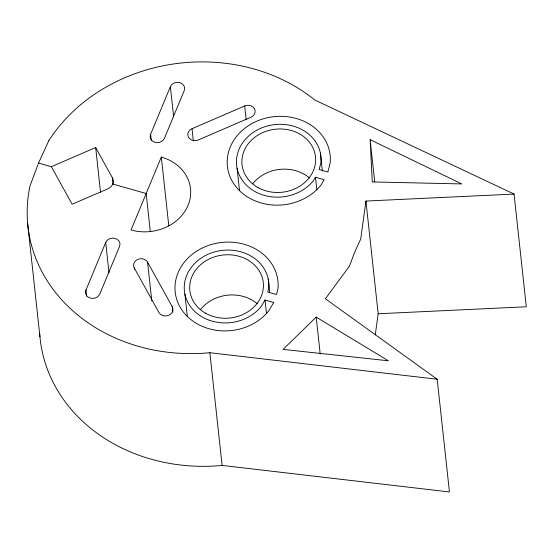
<?xml version="1.0" encoding="UTF-8"?>
<svg xmlns="http://www.w3.org/2000/svg" width="554" height="554" viewBox="0 0 554 554"><rect width="100%" height="100%" fill="white"/><g stroke="black" fill="none" stroke-linecap="round" stroke-linejoin="round"><path stroke-width="0.83" d="M375.28 334.838L378.174 313.758L526.3 306.777L514.057 194.073L365.931 201.054L360.723 239.003L354.581 252.43L349.449 266.162L325.371 298.765L437.196 379.255L449.439 491.952L222.112 465.422A169.649 145.564 -6.2 0 1 39.68 333.363M48.78 140.709L38.545 163.077L30.006 185.936A169.649 145.564 -6.2 0 0 209.869 352.718L437.196 379.255M85.946 290.123L105.71 242.5A7.368 6.323 -6.2 0 1 115.135 238.428A7.368 6.323 -6.2 0 1 119.553 246.412L99.789 294.036A7.368 6.323 -6.2 0 1 90.364 298.107A7.368 6.323 -6.2 0 1 85.946 290.123L86.597 296.148M150.598 134.338L170.369 86.715A7.368 6.323 -6.2 0 1 179.794 82.643A7.368 6.323 -6.2 0 1 184.212 90.627L164.441 138.251A7.368 6.323 -6.2 0 1 155.023 142.323A7.368 6.323 -6.2 0 1 150.598 134.338L151.256 140.363M161.311 157.045L131.042 229.979A44.59 38.261 -6.2 0 0 188.048 205.354A44.59 38.261 -6.2 0 0 161.311 157.045L168.79 225.873M315.455 177.218L313.467 180.569A42.381 36.363 -6.2 0 1 244.148 182.675A42.381 36.363 -6.2 0 1 267.714 125.89A42.381 36.363 -6.2 0 1 320.918 162.634L319.173 169.524L327.892 171.989L330.156 163.049A51.667 44.334 -6.2 0 0 265.297 118.258A51.667 44.334 -6.2 0 0 236.565 187.481A51.667 44.334 -6.2 0 0 321.078 184.918L324.173 179.683L315.455 177.218L316.846 190.043M265.013 300.012L261.273 306.341A42.381 36.363 -6.2 0 1 191.947 308.44A42.381 36.363 -6.2 0 1 215.513 251.661A42.381 36.363 -6.2 0 1 268.718 288.399L267.79 292.055L276.508 294.52L277.956 288.814A51.667 44.334 -6.2 0 0 213.096 244.023A51.667 44.334 -6.2 0 0 184.364 313.245A51.667 44.334 -6.2 0 0 268.877 310.69L273.731 302.477L265.013 300.012L266.502 313.689M316.189 317.103L283.073 349.394L388.361 360.786L316.189 317.103L320.212 354.096M38.545 163.077L51.356 166.699L95.669 147.558L112.427 177.841L113.085 183.866M192.03 128.708L244.667 105.966A7.368 6.323 -6.2 0 1 254.459 108.729A7.368 6.323 -6.2 0 1 250.92 117.254L198.277 140.003A7.368 6.323 -6.2 0 1 188.492 137.233A7.368 6.323 -6.2 0 1 192.03 128.708L193.332 140.751M112.767 184.06L146.173 193.512L150.259 231.115M514.057 194.073L314.762 99.983A169.649 145.564 -6.2 0 0 48.78 140.702M370.12 139.656L461.759 183.942L372.295 181.927L370.12 139.656L374.705 181.809M134.442 269.632L134.255 267.907A7.368 6.323 -6.2 0 1 137.794 259.383A7.368 6.323 -6.2 0 1 147.579 262.153L172.266 306.764L172.827 311.923M134.255 267.907L158.943 312.518A7.368 6.323 -6.2 0 0 168.728 315.288A7.368 6.323 -6.2 0 0 172.266 306.764M51.356 166.699L72.138 204.253L107.878 188.81A9.487 8.144 -6.2 0 0 112.427 177.841M365.931 201.054L378.174 313.758M320.413 153.146L322.359 171.096M268.212 278.918L269.694 292.595M244.667 105.966L246.163 119.726M237.098 168.319L239.515 190.541M209.869 352.718L222.112 465.422M170.369 86.715L173.637 116.825M184.898 294.091L187.314 316.313M147.579 262.153L151.782 300.87M95.669 147.558L100.53 192.3M105.71 242.5L108.979 272.61M27.7 224.01L39.943 336.707M200.659 309.395A36.938 31.696 -6.2 0 1 257.354 303.807M252.866 183.603A36.938 31.696 -6.2 0 1 309.561 178.014M257.672 187.363A36.938 31.696 -6.2 0 0 315.51 162.377A36.938 31.696 -6.2 0 0 263.102 132.427A36.938 31.696 -6.2 0 0 257.672 187.363M205.465 313.155A36.938 31.696 -6.2 0 0 263.295 288.17A36.938 31.696 -6.2 0 0 210.894 258.219A36.938 31.696 -6.2 0 0 205.465 313.155"/></g></svg>
